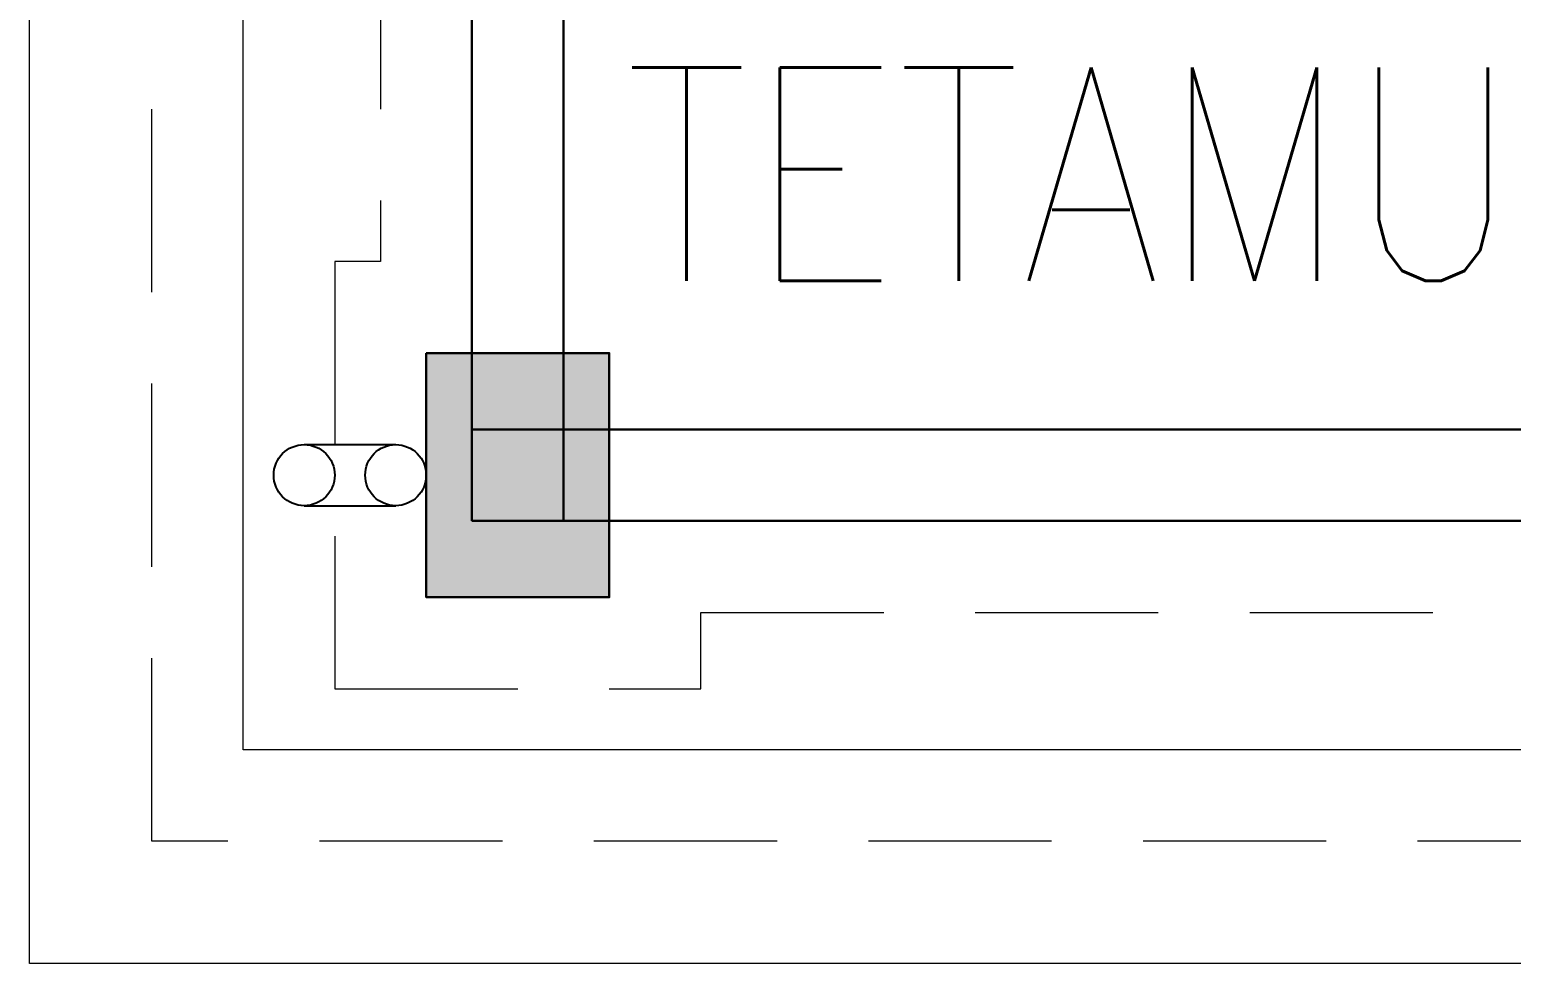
# Model space of a CAD drawing. Header units: inches. Extents: x 14 to 94880, y -4 to 65361.
# Drawn here: x 16340 to 18769, y 40398 to 41928 of the extents above; entities that cross this region are included whole.
import ezdxf
from ezdxf.enums import TextEntityAlignment as Align

# ---------------------------------------------------------------- set-up
doc = ezdxf.new("R2010")
doc.units = ezdxf.units.IN
doc.header["$MEASUREMENT"] = 0
doc.linetypes.add('HIDDEN', pattern=[0.375, 0.25, -0.125])
for name, color, linetype, lineweight in [('COLUMN', 8, 'Continuous', 30), ('LW', 8, 'Continuous', 20), ('t3', 8, 'Continuous', 25), ('wall', 8, 'Continuous', 30)]:
    doc.layers.add(name, color=color, linetype=linetype, lineweight=lineweight)
doc.layers.add('DOWNPIPE', color=8, linetype='Continuous')
doc.styles.add('LAILA', font='romans.shx', dxfattribs={"width": 0.85})

msp = doc.modelspace()

# ---------------------------------------------------------------- linework, layer by layer
at = {"layer": 'COLUMN'}
msp.add_lwpolyline([(16990.2, 41398.4), (17290.2, 41398.4), (17290.2, 40998.4), (16990.2, 40998.4)], close=True, dxfattribs=at)
msp.add_solid([(16990.2, 41398.4), (17290.2, 41398.4), (16990.2, 40998.4), (17290.2, 40998.4)], dxfattribs=at)
at = {"layer": 'DOWNPIPE'}
for p, q in [((16790.2, 41248.4), (16940.2, 41248.4)), ((16790.2, 41148.4), (16940.2, 41148.4))]:
    msp.add_line(p, q, dxfattribs=at)
for centre in [(16790.2, 41198.4), (16940.2, 41198.4)]:
    msp.add_circle(centre, 50, dxfattribs=at)
at = {"layer": 'LW'}
for p, q in [((16340.2, 40398.4), (16340.2, 53998.4)), ((16690.2, 40748.4), (16690.2, 53648.4)), ((18915.2, 40748.4), (16690.2, 40748.4)), ((18915.2, 40398.4), (16340.2, 40398.4))]:
    msp.add_line(p, q, dxfattribs=at)
at = {"layer": 'LW', "linetype": 'HIDDEN', "ltscale": 1200}
for p, q in [((16540.2, 40598.4), (16540.2, 53798.4)), ((18915.2, 40598.4), (16540.2, 40598.4))]:
    msp.add_line(p, q, dxfattribs=at)
msp.add_lwpolyline([(16915.2, 42548.4), (16915.2, 41548.4), (16840.2, 41548.4), (16840.2, 40848.4), (17440.2, 40848.4), (17440.2, 40973.4), (18915.2, 40973.4)], dxfattribs=at)
at = {"layer": 'wall'}
for p, q in [((17215.2, 41123.4), (17215.2, 42698.4)), ((17065.2, 41123.4), (17065.2, 42548.4)), ((19215.2, 41273.4), (17065.2, 41273.4)), ((18915.2, 41123.4), (17065.2, 41123.4))]:
    msp.add_line(p, q, dxfattribs=at)

# ---------------------------------------------------------------- texts
at = {"layer": 't3', "style": 'LAILA', "width": 0.85}
msp.add_text('TETAMU', height=350, dxfattribs=at).set_placement((17315, 41866.6), align=Align.TOP_LEFT)

doc.saveas('drawing.dxf')
